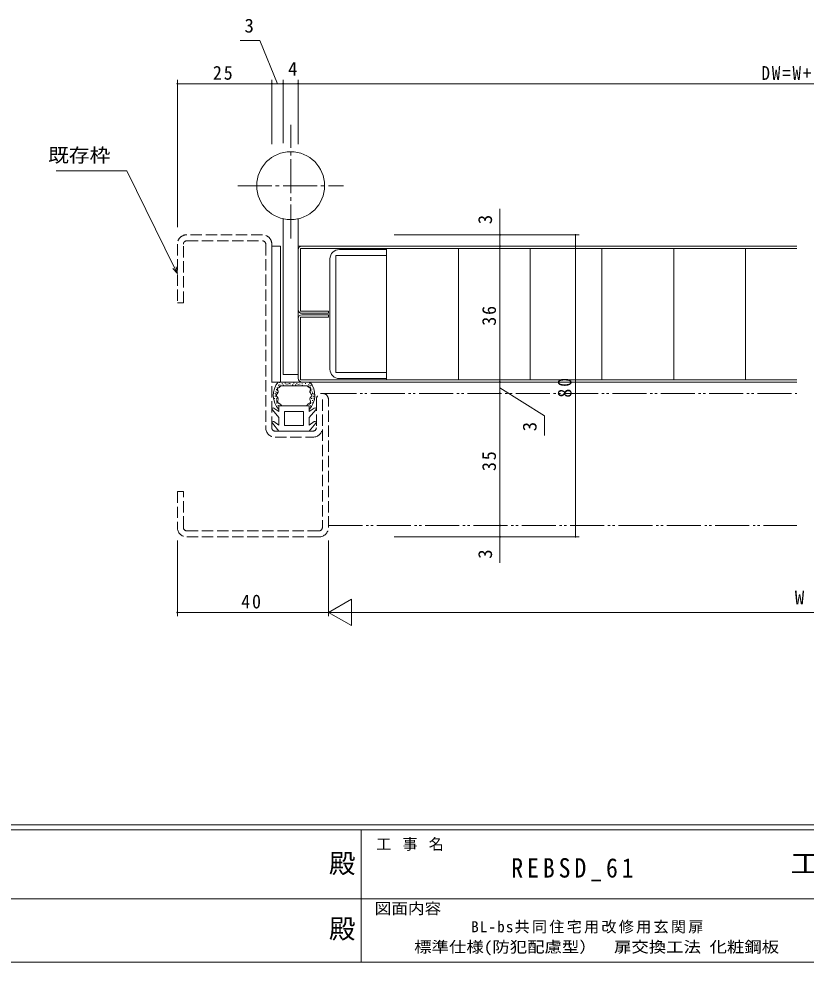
# Model space of a CAD drawing. Units: millimetres on the paper. Extents: x -420 to 373, y -297 to 267.
# Drawn here: x -123.3 to 85.1, y -297 to -47.2 of the extents above; entities that cross this region are included whole.
import ezdxf
from ezdxf.enums import TextEntityAlignment as Align

# ---------------------------------------------------------------- set-up
doc = ezdxf.new("R2010")
doc.units = ezdxf.units.MM
for name, pattern in [('CHAIN2', [12, 9, -1, 1, -1]), ('DASHED3', [4, 3, -1]), ('DOUBLE_CHAIN2', [12.8, 9, -1, 0.6, -0.6, 0.6, -1])]:
    doc.linetypes.add(name, pattern=pattern)
for name, color, linetype, lineweight in [('0-1_USER1', 7, 'Continuous', 9), ('0-3_YKK_11', 7, 'DASHED3', 9), ('0-4_YKK_12', 2, 'DOUBLE_CHAIN2', 9), ('0-5_YSS_K', 4, 'Continuous', 9), ('0-7_YKK_D', 6, 'Continuous', 9)]:
    doc.layers.add(name, color=color, linetype=linetype, lineweight=lineweight)
doc.layers.add('0-2_YKK_ZWAK', color=3, linetype='Continuous')
doc.styles.add('ＭＳ ゴシック', font='')
doc.styles.get('ＭＳ ゴシック').set_extended_font_data('MS Gothic')

msp = doc.modelspace()

# ---------------------------------------------------------------- linework, layer by layer
at = {"layer": '0-1_USER1'}
for p, q in [((352.3, -260.6), (-417.7, -260.6)), ((314.5, -262), (-417.7, -262)), ((-32.7, -262), (-32.7, -297)), ((-160.1, -280.199), (-31.3, -280.199)), ((-31.3, -280.199), (97.5, -280.199)), ((-417.7, -297), (314.5, -297))]:
    msp.add_line(p, q, dxfattribs=at)
at = {"layer": '0-3_YKK_11'}
for p, q in [((-58.825, -104.391), (-78.825, -104.391)), ((-81.325, -106.891), (-81.325, -122.391)), ((-79.725, -122.391), (-79.725, -106.891)), ((-78.825, -105.991), (-58.825, -105.991)), ((-57.926, -106.891), (-57.926, -155.491)), ((-56.325, -155.491), (-56.325, -106.891)), ((-81.325, -122.391), (-79.725, -122.391)), ((-44.526, -147.991), (-44.526, -155.491)), ((-42.926, -147.991), (-42.926, -181.891)), ((-41.325, -181.891), (-41.325, -147.991)), ((-45.426, -156.391), (-55.425, -156.391)), ((-55.425, -157.991), (-45.425, -157.991)), ((-79.725, -172.391), (-81.325, -172.391)), ((-81.325, -172.391), (-81.325, -181.891)), ((-79.725, -181.891), (-79.725, -172.391)), ((-43.826, -182.791), (-78.825, -182.791)), ((-78.825, -184.391), (-43.825, -184.391))]:
    msp.add_line(p, q, dxfattribs=at)
at = {"layer": '0-3_YKK_11', "linetype": 'Continuous'}
for p, q in [((-39.325, -109.891), (-25.925, -109.891)), ((-39.325, -140.891), (-39.325, -109.891)), ((-40.925, -110.791), (-40.925, -139.991)), ((-25.925, -140.891), (-39.325, -140.891)), ((-25.925, -142.491), (-25.925, -140.891)), ((-38.425, -142.491), (-25.925, -142.491))]:
    msp.add_line(p, q, dxfattribs=at)
msp.add_lwpolyline([(-25.925, -109.891), (-25.925, -108.291), (-38.425, -108.291)], dxfattribs=at)
at = {"layer": '0-3_YKK_11'}
for centre, radius, start, end in [((-78.825, -106.891), 2.5, 89.99997, 180.00002), ((-58.825, -106.891), 2.5, 0, 90.00032), ((-78.825, -106.891), 0.9, 89.99997, 180.00002), ((-58.825, -106.891), 0.9, 0, 89.99997), ((-42.926, -147.991), 1.6, 0, 180.00053), ((-55.425, -155.491), 2.5, 180.00002, 270), ((-55.425, -155.491), 0.9, 180.00002, 270), ((-45.426, -155.491), 0.9, 270, 359.99901), ((-45.425, -155.491), 2.5, 270, 0), ((-78.825, -181.891), 2.5, 180.00002, 270), ((-78.825, -181.891), 0.9, 180.00002, 270), ((-43.826, -181.891), 0.9, 270, 0), ((-43.825, -181.891), 2.5, 270, 0)]:
    msp.add_arc(centre, radius, start, end, dxfattribs=at)
at = {"layer": '0-3_YKK_11', "linetype": 'Continuous'}
for centre, start, end in [((-38.425, -110.791), 90, 179.99998), ((-38.425, -139.991), 180, 269.99998)]:
    msp.add_arc(centre, 2.5, start, end, dxfattribs=at)
at = {"layer": '0-4_YKK_12'}
for p, q in [((-49.325, -107.391), (-48.325, -107.391)), ((-42.926, -146.391), (82.675, -146.391)), ((-41.325, -181.391), (82.675, -181.391))]:
    msp.add_line(p, q, dxfattribs=at)
at = {"layer": '0-5_YSS_K', "linetype": 'CHAIN2'}
for p, q in [((-51.325, -105.391), (-51.325, -75.254)), ((-65.326, -91.391), (-37.325, -91.391))]:
    msp.add_line(p, q, dxfattribs=at)
at = {"layer": '0-5_YSS_K'}
for p, q in [((-53.325, -100.166), (-53.325, -141.391)), ((-49.325, -100.166), (-49.325, -141.391)), ((-56.325, -107.392), (-56.325, -143.392)), ((-54.025, -107.392), (-56.325, -107.392)), ((-54.025, -143.392), (-54.025, -107.392)), ((-48.325, -107.391), (82.675, -107.391)), ((-49.325, -124.191), (-49.325, -108.391)), ((-48.725, -107.991), (-48.725, -124.591)), ((-48.725, -107.991), (82.675, -107.991)), ((-25.925, -107.991), (-25.925, -142.791)), ((-6.925, -107.991), (-6.925, -142.791)), ((12.074, -107.991), (12.074, -142.791)), ((31.075, -107.991), (31.075, -142.791)), ((50.075, -107.991), (50.075, -142.791)), ((69.074, -107.991), (69.074, -142.791)), ((-48.725, -124.591), (-41.325, -124.591)), ((-41.325, -124.591), (-41.325, -125.191)), ((-49.325, -126.591), (-49.325, -142.391)), ((-48.725, -126.191), (-41.325, -126.191)), ((-48.725, -142.791), (-48.725, -126.191)), ((-41.325, -125.191), (-48.325, -125.191)), ((-41.325, -125.591), (-48.325, -125.591)), ((-41.325, -126.191), (-41.325, -125.591)), ((-53.325, -141.391), (-50.325, -141.391)), ((-52.325, -141.391), (-49.325, -141.391)), ((-56.325, -143.392), (-54.025, -143.392)), ((-46.183, -143.392), (-54.668, -143.392)), ((-54.658, -144.177), (-54.458, -144.177)), ((-54.411, -144.81), (-54.629, -144.938)), ((-54.467, -144.475), (-54.268, -144.475)), ((-54.179, -144.676), (-54.411, -144.81)), ((-54.408, -143.544), (-54.208, -143.544)), ((-54.312, -144.093), (-54.112, -144.093)), ((-54.079, -144.596), (-54.179, -144.676)), ((-54.037, -144.551), (-54.079, -144.596)), ((-54.001, -144.502), (-54.037, -144.551)), ((-53.945, -144.392), (-54.001, -144.502)), ((-53.945, -144.392), (-46.906, -144.392)), ((-53.632, -143.889), (-53.432, -143.889)), ((-53.346, -144.175), (-53.146, -144.175)), ((-52.899, -143.693), (-52.699, -143.693)), ((-52.631, -143.961), (-52.431, -143.961)), ((-52.185, -143.979), (-51.985, -143.979)), ((-51.827, -143.746), (-51.627, -143.746)), ((-51.559, -143.889), (-51.359, -143.889)), ((-50.898, -144.122), (-50.698, -144.122)), ((-50.558, -143.71), (-50.358, -143.71)), ((-50.111, -144.122), (-49.911, -144.122)), ((-49.825, -143.782), (-49.625, -143.782)), ((-49.432, -144.068), (-49.232, -144.068)), ((-49.003, -143.925), (-48.803, -143.925)), ((-48.725, -142.791), (82.675, -142.791)), ((-48.413, -143.871), (-48.213, -143.871)), ((-48.342, -144.265), (-48.142, -144.265)), ((-48.325, -143.391), (82.675, -143.391)), ((-47.502, -143.8), (-47.302, -143.8)), ((-46.85, -144.502), (-46.906, -144.392)), ((-46.814, -144.551), (-46.85, -144.502)), ((-46.821, -143.425), (-46.621, -143.425)), ((-46.772, -144.596), (-46.814, -144.551)), ((-46.672, -144.676), (-46.772, -144.596)), ((-46.698, -144.086), (-46.498, -144.086)), ((-46.44, -144.81), (-46.672, -144.676)), ((-46.63, -144.534), (-46.43, -144.534)), ((-46.511, -144.189), (-46.311, -144.189)), ((-46.222, -144.938), (-46.44, -144.81)), ((-46.392, -143.688), (-46.192, -143.688)), ((-46.225, -144.773), (-46.025, -144.773)), ((-46.094, -144.296), (-45.894, -144.296)), ((-55.517, -147.147), (-55.317, -147.147)), ((-55.505, -146.383), (-55.305, -146.383)), ((-55.374, -145.99), (-55.174, -145.99)), ((-55.338, -147.171), (-55.138, -147.171)), ((-55.302, -146.574), (-55.102, -146.574)), ((-55.207, -145.393), (-55.007, -145.393)), ((-55.12, -146.843), (-55.126, -146.891)), ((-55.126, -146.891), (-55.122, -146.94)), ((-55.122, -146.94), (-55.109, -146.989)), ((-55.106, -146.794), (-55.12, -146.843)), ((-55.109, -146.989), (-55.062, -147.087)), ((-55.057, -146.697), (-55.106, -146.794)), ((-55.1, -146.121), (-54.9, -146.121)), ((-55.062, -147.087), (-54.995, -147.187)), ((-54.907, -146.497), (-55.057, -146.697)), ((-54.995, -147.187), (-54.915, -147.289)), ((-54.992, -144.916), (-54.792, -144.916)), ((-54.968, -145.62), (-54.769, -145.62)), ((-54.933, -145.381), (-54.733, -145.381)), ((-54.915, -147.289), (-54.751, -147.501)), ((-54.744, -146.285), (-54.907, -146.497)), ((-54.782, -145.139), (-54.789, -145.189)), ((-54.789, -145.189), (-54.782, -145.298)), ((-54.768, -145.093), (-54.782, -145.139)), ((-54.782, -145.298), (-54.756, -145.415)), ((-54.744, -145.05), (-54.768, -145.093)), ((-54.756, -145.415), (-54.72, -145.54)), ((-54.713, -145.01), (-54.744, -145.05)), ((-54.682, -146.171), (-54.744, -146.285)), ((-54.72, -145.54), (-54.65, -145.799)), ((-54.629, -144.938), (-54.713, -145.01)), ((-54.643, -146.053), (-54.682, -146.171)), ((-54.65, -145.799), (-54.634, -145.928)), ((-54.634, -145.928), (-54.643, -146.053)), ((-46.138, -145.01), (-46.222, -144.938)), ((-46.217, -145.928), (-46.201, -145.799)), ((-46.208, -146.053), (-46.217, -145.928)), ((-46.169, -146.171), (-46.208, -146.053)), ((-46.201, -145.799), (-46.131, -145.54)), ((-46.107, -146.285), (-46.169, -146.171)), ((-46.107, -145.05), (-46.138, -145.01)), ((-46.131, -145.54), (-46.095, -145.415)), ((-46.083, -145.093), (-46.107, -145.05)), ((-45.944, -146.497), (-46.107, -146.285)), ((-46.1, -147.501), (-45.936, -147.289)), ((-46.095, -145.415), (-46.069, -145.298)), ((-46.069, -145.139), (-46.083, -145.093)), ((-46.062, -145.189), (-46.069, -145.139)), ((-46.069, -145.298), (-46.062, -145.189)), ((-46.034, -145.692), (-45.834, -145.692)), ((-45.794, -146.697), (-45.944, -146.497)), ((-45.936, -147.289), (-45.856, -147.187)), ((-45.856, -147.187), (-45.789, -147.087)), ((-45.819, -145.31), (-45.619, -145.31)), ((-45.745, -146.794), (-45.794, -146.697)), ((-45.789, -147.087), (-45.742, -146.989)), ((-45.731, -146.843), (-45.745, -146.794)), ((-45.742, -146.989), (-45.729, -146.94)), ((-45.726, -146.891), (-45.731, -146.843)), ((-45.729, -146.94), (-45.726, -146.891)), ((-45.616, -146.026), (-45.416, -146.026)), ((-45.593, -146.443), (-45.393, -146.443)), ((-45.461, -147.266), (-45.261, -147.266)), ((-45.294, -146.586), (-45.094, -146.586)), ((-45.259, -147.123), (-45.059, -147.123)), ((-55.708, -147.779), (-55.508, -147.779)), ((-55.177, -148.194), (-54.977, -148.194)), ((-55.171, -147.863), (-54.971, -147.863)), ((-55.13, -148.617), (-54.93, -148.617)), ((-55.071, -149.004), (-54.871, -149.004)), ((-54.945, -147.696), (-54.745, -147.696)), ((-54.759, -148.472), (-54.774, -148.585)), ((-54.774, -148.585), (-54.774, -148.639)), ((-54.774, -148.639), (-54.768, -148.69)), ((-54.768, -148.69), (-54.755, -148.739)), ((-54.696, -148.229), (-54.759, -148.472)), ((-54.755, -148.739), (-54.735, -148.786)), ((-54.751, -147.501), (-54.686, -147.614)), ((-54.743, -149.626), (-54.543, -149.626)), ((-54.735, -148.786), (-54.676, -148.873)), ((-54.637, -147.977), (-54.696, -148.229)), ((-54.686, -147.614), (-54.643, -147.73)), ((-54.676, -148.873), (-54.597, -148.952)), ((-54.643, -147.73), (-54.628, -147.852)), ((-54.628, -147.852), (-54.637, -147.977)), ((-54.597, -148.952), (-54.499, -149.025)), ((-54.499, -149.025), (-54.264, -149.158)), ((-54.264, -149.158), (-54.001, -149.28)), ((-46.425, -149.691), (-50.426, -149.691)), ((-46.85, -149.28), (-46.587, -149.158)), ((-46.587, -149.158), (-46.352, -149.025)), ((-46.497, -149.356), (-46.297, -149.356)), ((-46.425, -151.172), (-46.425, -149.691)), ((-46.352, -149.025), (-46.254, -148.952)), ((-46.254, -148.952), (-46.175, -148.873)), ((-46.223, -147.852), (-46.208, -147.73)), ((-46.214, -147.977), (-46.223, -147.852)), ((-46.155, -148.229), (-46.214, -147.977)), ((-46.208, -147.73), (-46.165, -147.614)), ((-46.203, -149.027), (-46.003, -149.027)), ((-46.175, -148.873), (-46.116, -148.786)), ((-46.165, -147.614), (-46.1, -147.501)), ((-46.092, -148.472), (-46.155, -148.229)), ((-46.145, -149.731), (-45.945, -149.731)), ((-46.116, -148.786), (-46.097, -148.739)), ((-46.097, -148.739), (-46.083, -148.69)), ((-46.077, -148.585), (-46.092, -148.472)), ((-46.083, -148.69), (-46.077, -148.639)), ((-46.077, -148.639), (-46.077, -148.585)), ((-45.867, -147.767), (-45.667, -147.767)), ((-45.722, -148.851), (-45.522, -148.851)), ((-45.664, -148.288), (-45.464, -148.288)), ((-45.306, -147.875), (-45.106, -147.875)), ((-54.426, -152.791), (-56.17, -150.713)), ((-54.426, -151.172), (-55.773, -150.271)), ((-52.926, -154.891), (-52.926, -151.191)), ((-52.926, -151.191), (-47.926, -151.191)), ((-47.926, -154.891), (-47.926, -151.191)), ((-46.425, -151.172), (-45.078, -150.271)), ((-46.425, -152.791), (-44.681, -150.713)), ((-54.426, -156.391), (-56.17, -154.313)), ((-54.426, -154.772), (-55.773, -153.871)), ((-54.426, -154.772), (-54.425, -152.791)), ((-46.425, -154.772), (-46.426, -152.791)), ((-46.425, -154.772), (-45.078, -153.871)), ((-46.425, -156.391), (-44.681, -154.313)), ((-46.425, -156.391), (-54.426, -156.391)), ((-52.926, -154.891), (-47.926, -154.891))]:
    msp.add_line(p, q, dxfattribs=at)
msp.add_lwpolyline([(-54.426, -151.172), (-54.426, -149.691), (-50.426, -149.691)], dxfattribs=at)
msp.add_circle((-51.325, -91.391), 9, dxfattribs=at)
for centre, radius, start, end in [((-48.325, -108.391), 1, 90, 180), ((-48.325, -124.191), 1, 180, 270), ((-48.325, -126.591), 1, 90, 180), ((-50.426, -146.891), 5.5, 140.48035, 223.34175), ((-48.325, -142.391), 1, 180, 270), ((-50.426, -146.891), 5.5, 316.65823, 39.51962), ((-50.426, -146.891), 4.3, 213.74989, 220.62927), ((-50.426, -146.891), 4.3, 319.3705, 326.24989), ((-55.94, -150.52), 0.3, 56.21114, 220.00243), ((-44.911, -150.52), 0.3, 319.99756, 123.78885), ((-55.94, -154.12), 0.3, 56.21114, 220.00243), ((-44.911, -154.12), 0.3, 319.99756, 123.78885)]:
    msp.add_arc(centre, radius, start, end, dxfattribs=at)
at = {"layer": '0-7_YKK_D'}
for p, q in [((-59.453, -52.939), (-64.653, -52.939)), ((-54.825, -64.391), (-59.453, -52.939)), ((-81.325, -102.391), (-81.325, -63.391)), ((-81.325, -64.391), (-56.325, -64.391)), ((-56.325, -80.133), (-56.325, -63.391)), ((-56.325, -80.391), (-56.325, -63.391)), ((-56.325, -64.391), (-53.325, -64.391)), ((-53.325, -80.17), (-53.325, -63.391)), ((-53.325, -80.17), (-53.325, -63.391)), ((-49.325, -64.391), (-53.325, -64.391)), ((-49.325, -80.218), (-49.325, -63.391)), ((-49.325, -80.391), (-49.325, -63.391)), ((217.675, -64.391), (-49.325, -64.391)), ((-94.7, -87.469), (-113.4, -87.469)), ((-82.076, -113.116), (-94.7, -87.469)), ((4.075, -104.391), (4.075, -97.491)), ((-23.925, -104.391), (5.075, -104.391)), ((-23.925, -104.391), (25.074, -104.391)), ((4.075, -107.391), (4.075, -104.391)), ((24.074, -104.391), (24.074, -184.391)), ((-23.925, -107.391), (5.075, -107.391)), ((-23.925, -107.391), (5.075, -107.391)), ((4.075, -107.391), (4.075, -143.391)), ((-81.325, -114.641), (-82.485, -113.317)), ((-81.325, -114.641), (-82.076, -113.116)), ((-81.668, -112.915), (-81.325, -114.641)), ((4.075, -143.392), (4.075, -146.391)), ((4.075, -144.892), (15.859, -152.326)), ((4.075, -146.391), (4.075, -181.391)), ((15.859, -152.326), (15.859, -157.526)), ((-23.925, -184.391), (25.074, -184.391)), ((-81.325, -185.391), (-81.325, -205.391)), ((-41.325, -185.391), (-41.325, -205.391)), ((-41.325, -186.391), (-41.325, -205.391)), ((-41.325, -204.391), (-35.263, -200.891)), ((-35.263, -207.891), (-35.263, -200.891)), ((-81.325, -204.391), (-41.325, -204.391)), ((-41.325, -204.391), (-29.201, -204.391)), ((-41.325, -204.391), (-35.263, -207.891)), ((-34.325, -204.391), (201.675, -204.391))]:
    msp.add_line(p, q, dxfattribs=at)
at = {"layer": '0-7_YKK_D', "linetype": 'DOUBLE_CHAIN2'}
for p, q in [((4.075, -181.391), (4.075, -184.391)), ((-23.925, -184.391), (5.075, -184.391)), ((4.075, -184.391), (4.075, -191.291))]:
    msp.add_line(p, q, dxfattribs=at)
at = {"layer": '0-7_YKK_D'}
for centre, start, end in [((-81.325, -64.391), 0, 180), ((-81.325, -64.391), 180, 0), ((-56.325, -64.391), 0, 180), ((-56.325, -64.391), 0, 180), ((-56.325, -64.391), 180, 0), ((-56.325, -64.391), 180, 0), ((-53.325, -64.391), 0, 180), ((-53.325, -64.391), 0, 180), ((-53.325, -64.391), 180, 0), ((-53.325, -64.391), 180, 0), ((-49.325, -64.391), 0, 180), ((-49.325, -64.391), 0, 180), ((-49.325, -64.391), 180, 0), ((-49.325, -64.391), 180, 0), ((4.075, -104.391), 90, 270), ((4.075, -104.391), 270, 90), ((24.074, -104.391), 90, 270), ((24.074, -104.391), 270, 90), ((4.075, -107.391), 90, 270), ((4.075, -107.391), 90, 270), ((4.075, -107.391), 270, 90), ((4.075, -107.391), 270, 90), ((4.075, -143.391), 90, 270), ((4.075, -143.392), 90, 270), ((4.075, -143.391), 270, 90), ((4.075, -143.392), 270, 90), ((4.075, -146.391), 90, 270), ((4.075, -146.391), 90, 270), ((4.075, -146.391), 270, 90), ((4.075, -146.391), 270, 90), ((4.075, -181.391), 90, 270), ((4.075, -181.391), 90, 270), ((4.075, -181.391), 270, 90), ((4.075, -181.391), 270, 90), ((4.075, -184.391), 90, 270), ((4.075, -184.391), 270, 90), ((24.074, -184.391), 90, 270), ((24.074, -184.391), 270, 90), ((-81.325, -204.391), 0, 180), ((-81.325, -204.391), 180, 0)]:
    msp.add_arc(centre, 0.106, start, end, dxfattribs=at)

# ---------------------------------------------------------------- texts
at = {"layer": '0-1_USER1', "color": 2, "style": 'ＭＳ ゴシック'}
for p in [(-41.182, -274.956), (-41.182, -292.278)]:
    msp.add_text('殿', height=5.132, dxfattribs=at).set_placement(p, align=Align.BOTTOM_LEFT)
at = {"layer": '0-1_USER1', "color": 2, "style": 'ＭＳ ゴシック', "width": 1.15}
msp.add_text('工事', height=5.132, dxfattribs=at).set_placement((80.931, -274.956), align=Align.BOTTOM_LEFT)
at = {"layer": '0-1_USER1', "style": 'ＭＳ ゴシック', "width": 1.1}
msp.add_text('図面内容', height=2.933, dxfattribs=at).set_placement((-29.083, -285.148), align=Align.BOTTOM_LEFT)
at = {"layer": '0-1_USER1', "insert": (-28.688, -267.533), "char_height": 2.933, "attachment_point": 7, "style": 'ＭＳ ゴシック'}
msp.add_mtext('\\T1.16;工\\~事\\~名', dxfattribs=at)
at = {"layer": '0-2_YKK_ZWAK', "color": 7, "style": 'ＭＳ ゴシック', "width": 1.15}
msp.add_text('標準仕様(防犯配慮型）\u3000扉交換工法 化粧鋼板', height=2.933, dxfattribs=at).set_placement((-18.623, -295.325), align=Align.BOTTOM_LEFT)
at = {"layer": '0-2_YKK_ZWAK', "color": 2, "insert": (7.072, -275.591), "char_height": 5.132, "attachment_point": 7, "style": 'ＭＳ ゴシック'}
msp.add_mtext('\\T1.33;\\W0.9;REBSD_61', dxfattribs=at)
at = {"layer": '0-2_YKK_ZWAK', "color": 7, "insert": (-3.543, -289.449), "char_height": 2.933, "attachment_point": 7, "style": 'ＭＳ ゴシック'}
msp.add_mtext('\\T1.15;BL-bs共同住宅用改修用玄関扉', dxfattribs=at)
at = {"layer": '0-7_YKK_D', "color": 3, "style": 'ＭＳ ゴシック'}
for s, p in [('3', (-63.564, -51.939)), ('4', (-52.023, -63.391)), ('W', (82.14, -203.391))]:
    msp.add_text(s, height=3.666, dxfattribs=at).set_placement(p, align=Align.BOTTOM_LEFT)
at = {"layer": '0-7_YKK_D', "color": 3, "style": 'ＭＳ ゴシック', "width": 1.1}
msp.add_text('既存枠', height=3.666, dxfattribs=at).set_placement((-115.552, -86.271), align=Align.BOTTOM_LEFT)
at = {"layer": '0-7_YKK_D', "color": 3, "style": 'ＭＳ ゴシック'}
for p in [(3.075, -101.602), (14.859, -156.437), (3.075, -190.202)]:
    msp.add_text('3', height=3.666, rotation=90, dxfattribs=at).set_placement(p, align=Align.BOTTOM_LEFT)
at = {"layer": '0-7_YKK_D', "color": 3, "char_height": 3.666, "attachment_point": 7, "style": 'ＭＳ ゴシック'}
for s, insert in [('\\T1.21;\\W0.95;25', (-71.908, -63.391)), ('\\T1.22;\\W0.9;DW=W+17', (73.32, -63.391)), ('\\T1.21;\\W0.95;40', (-64.42, -203.391))]:
    msp.add_mtext(s, dxfattribs=dict(at, insert=insert))
at = {"layer": '0-7_YKK_D', "color": 3, "char_height": 3.666, "attachment_point": 7, "rotation": 90, "style": 'ＭＳ ゴシック'}
for s, insert in [('\\T1.21;\\W0.95;36', (3.075, -128.474)), ('\\T1.21;\\W0.95;80', (23.075, -147.522)), ('\\T1.21;\\W0.95;35', (3.075, -166.961))]:
    msp.add_mtext(s, dxfattribs=dict(at, insert=insert))

doc.saveas('drawing.dxf')
